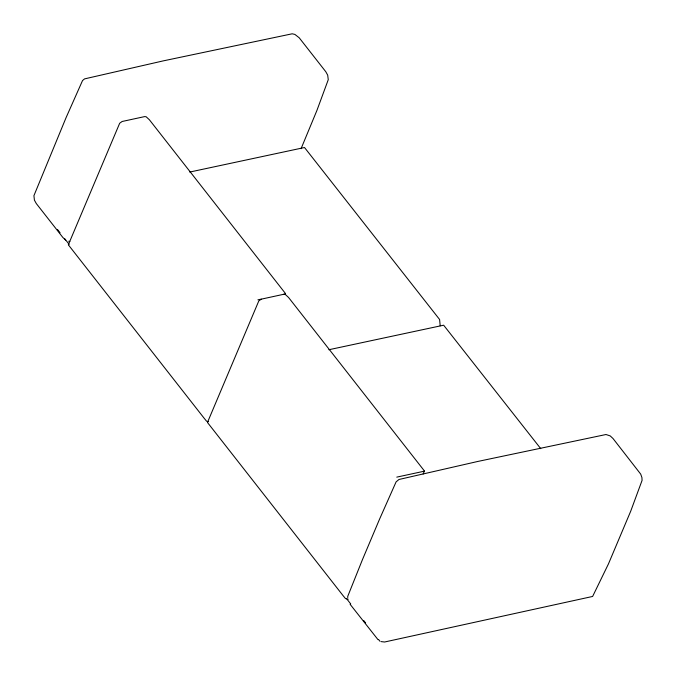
<?xml version="1.0" encoding="UTF-8"?>
<svg xmlns="http://www.w3.org/2000/svg" width="676" height="676" viewBox="0 0 676 676"><rect width="100%" height="100%" fill="white"/><g stroke="black" fill="none" stroke-linecap="round" stroke-linejoin="round"><path stroke-width="1.01" d="M68.369 244.712L119.669 123.269L122.119 121.486L144.63 116.602L146.117 116.745L149.396 119.77L285.534 293.612M207.498 422.382L258.798 300.938L261.257 299.164L283.768 294.271L285.255 294.423L288.534 297.44L424.393 470.935M423.142 474.003L424.367 471.087M301.048 148.72L316.9 110.484L328.266 79.683L327.691 75.146L325.807 71.749L299.206 37.788L294.888 34.417L292.184 33.8L163.237 60.882L84.534 78.889L82.531 80.571L66.087 117.616L33.927 195.66L34.417 200.155L36.301 203.552L62.893 237.513L65.707 240.115M283.759 294.263L284.917 293.984M423.776 471.299L396.778 477.129M189.719 172.059L304.513 147.52L439.603 319.495L440.203 325.824M328.857 349.737L443.65 325.198L540.758 448.67M257.919 299.814L261.249 299.155M68.69 241.231L69.865 241.484M208.47 421.68L206.619 421.258L204.253 418.368L68.394 244.881M348.258 599.215L345.478 598.573L343.112 595.691L207.532 422.551M381.036 641.6L384.61 642.006L592.624 596.452L608.442 563.936L630.708 511.2L642.073 480.399L641.93 477.569L640.704 474.121L613.005 438.504L610.208 435.902L605.992 434.516L477.831 461.446L398.958 479.487L396.094 481.887L379.582 519.092L362.488 559.551L347.734 596.376L347.768 597.601M378.028 639.682L350.1 604.268M57.477 229.477L60.071 232.797M64.617 238.603L69.172 244.416M346.822 598.97L350.709 603.938M363.68 620.5L365.631 622.985M378.602 639.547L379.895 641.203"/></g></svg>
